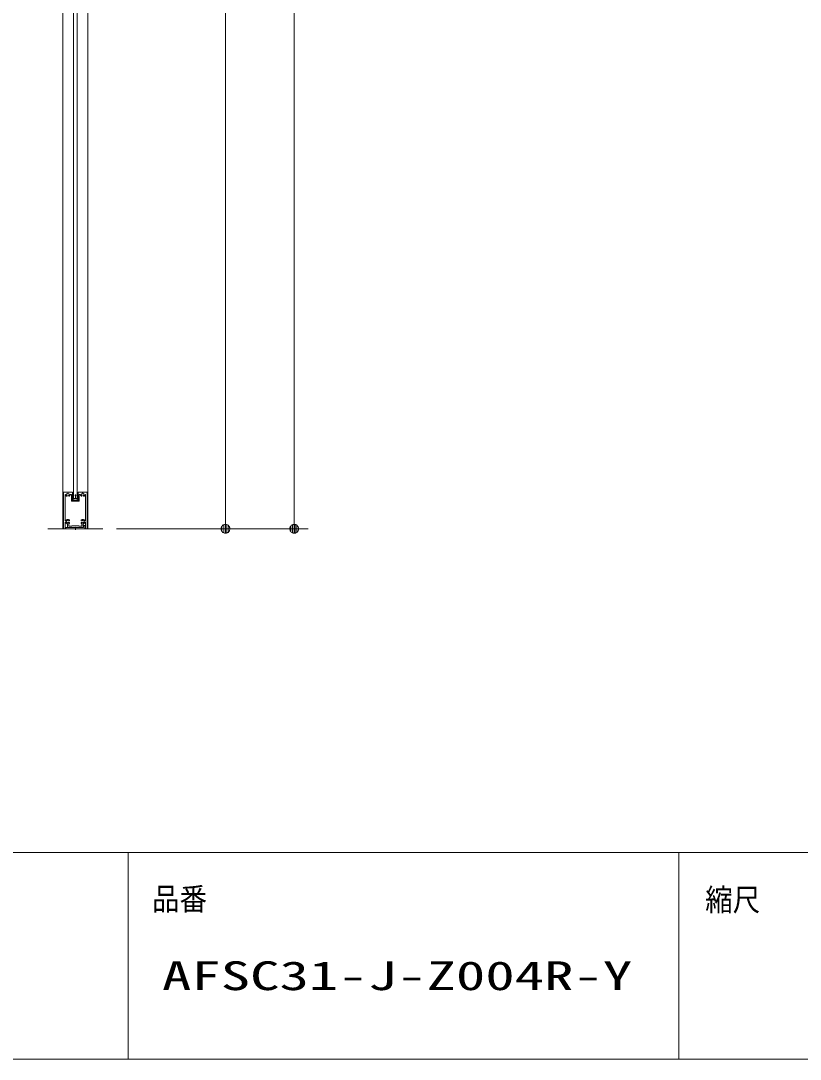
# Model space of a CAD drawing. Units: millimetres, scale not verified. Extents: x -6062 to 6062, y -3045 to 3045.
# Drawn here: x -843 to 289, y -2770 to -1262 of the extents above; entities that cross this region are included whole.
import ezdxf
from ezdxf.enums import TextEntityAlignment as Align

# ---------------------------------------------------------------- set-up
doc = ezdxf.new("R2010")
doc.units = ezdxf.units.MM
doc.header["$LTSCALE"] = 20
doc.linetypes.add('CHAIN1', pattern=[8, 5, -1, 1, -1])
doc.linetypes.add('DOUBLE_CHAIN1', pattern=[8.8, 5, -1, 0.6, -0.6, 0.6, -1])
for name, color, linetype, lineweight in [('0-0_3一般', 7, 'Continuous', 9), ('0-2_2寸法-1', 7, 'Continuous', 9), ('0-3_0', 7, 'Continuous', 9), ('0-5_1図面枠', 7, 'Continuous', 9)]:
    doc.layers.add(name, color=color, linetype=linetype, lineweight=lineweight)
doc.styles.add('ＭＳ ゴシック', font='')
doc.styles.get('ＭＳ ゴシック').set_extended_font_data('MS Gothic')

# ---------------------------------------------------------------- blocks, each defined once
blk = doc.blocks.new('グループ')
at = {"layer": '0-0_3一般'}
for p, q in [((20394.3, -39138), (20394.3, -39082.7)), ((20394.9, -39080.1), (20409.5, -39037)), ((20406.3, -39144), (20400.3, -39144)), ((20420.4, -39042.1), (20406.3, -39084)), ((20406.3, -39127.2), (20406.3, -39084)), ((20406.3, -39144), (20465.5, -39132.4)), ((20411, -39131.1), (20465.5, -39120.4)), ((20527.5, -39131.1), (20473, -39120.4)), ((20532.3, -39144), (20473, -39132.4)), ((20532.3, -39084), (20518.2, -39042.1)), ((20529, -39037), (20543.7, -39080.1)), ((20532.3, -39127.2), (20532.3, -39084)), ((20538.3, -39144), (20532.3, -39144)), ((20544.3, -39082.7), (20544.3, -39138))]:
    blk.add_line(p, q, dxfattribs=at)
at = {"layer": '0-0_3一般', "linetype": 'DOUBLE_CHAIN1'}
for p, q in [((20394.3, -39138), (20394.3, -39144)), ((20400.3, -39144), (20394.3, -39144)), ((20409.5, -39037), (20410.7, -39034.5)), ((20410.1, -39031.9), (20410.7, -39034.5)), ((20420.4, -39042.1), (20423.3, -39036)), ((20421.9, -39029.4), (20423.3, -39036)), ((20516.7, -39029.4), (20515.3, -39036)), ((20518.2, -39042.1), (20515.3, -39036)), ((20528.4, -39031.9), (20527.9, -39034.5)), ((20529, -39037), (20527.9, -39034.5)), ((20538.3, -39144), (20544.3, -39144)), ((20544.3, -39138), (20544.3, -39144))]:
    blk.add_line(p, q, dxfattribs=at)
at = {"layer": '0-0_3一般', "linetype": 'CHAIN1'}
blk.add_line((20469.3, -39000), (20469.3, -39150.4), dxfattribs=at)
at = {"layer": '0-0_3一般'}
for points in [[(20410.1, -39031.9), (20400.5, -38986.5), (20412.3, -38984), (20421.9, -39029.4)], [(20516.7, -39029.4), (20526.3, -38984), (20538, -38986.5), (20528.4, -39031.9)]]:
    blk.add_lwpolyline(points, dxfattribs=at)
for centre, radius, start, end in [((20400.3, -39082.7), 6, 167.36114, 180), ((20400.3, -39138), 6, 180, 225), ((20400.3, -39082.7), 6, 154.72228, 167.36114), ((20400.3, -39138), 6, 225, 270), ((20410.3, -39127.2), 4, 180, 230.3825), ((20410.3, -39127.2), 4, 230.3825, 280.76501), ((20402.3, -39033.5), 8, 334.72228, 353.33323), ((20402.3, -39033.5), 8, 353.33323, 11.94418), ((20402.3, -39033.5), 20, 334.72228, 353.33323), ((20402.3, -39033.5), 20, 353.33323, 11.94418), ((20469.3, -39140), 20, 95.3825, 100.76501), ((20469.3, -39152), 20, 95.3825, 100.76501), ((20469.3, -39140), 20, 90, 95.3825), ((20469.3, -39152), 20, 90, 95.3825), ((20469.3, -39140), 20, 84.6175, 90), ((20469.3, -39152), 20, 84.6175, 90), ((20469.3, -39140), 20, 79.23499, 84.6175), ((20469.3, -39152), 20, 79.23499, 84.6175), ((20536.2, -39033.5), 20, 168.05582, 186.66677), ((20536.2, -39033.5), 20, 186.66677, 205.27772), ((20528.3, -39127.2), 4, 259.23499, 309.6175), ((20536.2, -39033.5), 8, 168.05582, 186.66677), ((20536.2, -39033.5), 8, 186.66677, 205.27772), ((20528.3, -39127.2), 4, 309.6175, 0), ((20538.3, -39138), 6, 270, 315), ((20538.3, -39138), 6, 315, 0), ((20538.3, -39082.7), 6, 12.63886, 25.27772), ((20538.3, -39082.7), 6, 0, 12.63886)]:
    blk.add_arc(centre, radius, start, end, dxfattribs=at)
blk = doc.blocks.new('グループ-2')
at = {"layer": '0-0_3一般'}
blk.add_line((19669.3, -40000), (21269.3, -40000), dxfattribs=at)
blk = doc.blocks.new('グループ-5')
at = {"layer": '0-0_3一般'}
for p, q in [((20109.3, -40000), (20109.3, 6840)), ((20829.3, 6840), (20829.3, -40000)), ((20829.3, -40000), (20109.3, -40000))]:
    blk.add_line(p, q, dxfattribs=at)
blk = doc.blocks.new('グループ-6')
at = {"layer": '0-0_3一般', "linetype": 'DOUBLE_CHAIN1'}
for p, q in [((20135.3, -38940), (20129.3, -38940)), ((20129.3, -38946), (20129.3, -38940)), ((20803.3, -38940), (20809.3, -38940)), ((20809.3, -38946), (20809.3, -38940))]:
    blk.add_line(p, q, dxfattribs=at)
at = {"layer": '0-0_3一般'}
for p, q in [((20129.3, -38946), (20129.3, -39990)), ((20385.3, -38940), (20135.3, -38940)), ((20175.3, -39005), (20175.3, -39764)), ((20180.3, -39000), (20180.4, -39000)), ((20355.3, -39000), (20324.1, -39000)), ((20360.3, -38994), (20360.5, -38994)), ((20360.3, -39005), (20360.3, -39190)), ((20384.3, -38950), (20385.3, -38950)), ((20384.3, -39166), (20384.3, -38950)), ((20389.3, -38940), (20389.5, -38940)), ((20389.3, -38946), (20389.3, -38944)), ((20544.3, -39176), (20394.3, -39176)), ((20549.3, -38946), (20549.3, -38944)), ((20553.3, -38940), (20803.3, -38940)), ((20554.3, -38950), (20553.3, -38950)), ((20554.3, -38950), (20554.3, -39166)), ((20578.3, -39005), (20578.3, -39190)), ((20614.4, -39000), (20583.3, -39000)), ((20758.1, -39000), (20758.3, -39000)), ((20763.3, -39764), (20763.3, -39005)), ((20809.3, -39990), (20809.3, -38946)), ((20568.3, -39200), (20370.3, -39200)), ((20184.1, -39770), (20181.3, -39770)), ((20757.3, -39770), (20754.5, -39770)), ((20169.3, -40000), (20139.3, -40000)), ((20175.3, -39816), (20175.3, -39994)), ((20184.1, -39810), (20181.3, -39810)), ((20240.3, -39955), (20240.3, -39860.7)), ((20280.3, -39914), (20280.3, -39854.6)), ((20369.3, -39920), (20286.3, -39920)), ((20369.3, -39920), (20369.3, -39916)), ((20564.3, -39910), (20375.3, -39910)), ((20469.3, -39954), (20475.3, -39960)), ((20693.3, -39960), (20475.3, -39960)), ((20569.3, -39920), (20569.3, -39915)), ((20652.3, -39920), (20569.3, -39920)), ((20658.3, -39914), (20658.3, -39854.6)), ((20698.3, -39955), (20698.3, -39860.7)), ((20754.5, -39810), (20757.3, -39810)), ((20763.3, -39994), (20763.3, -39816)), ((20799.3, -40000), (20769.3, -40000))]:
    blk.add_line(p, q, dxfattribs=at)
blk.add_lwpolyline([(20469.3, -39954), (20463.3, -39960), (20245.3, -39960)], dxfattribs=at)
for centre, radius, start, end in [((20135.3, -38946), 6, 135, 180), ((20135.3, -38946), 6, 90, 135), ((20180.3, -39005), 5, 135, 180), ((20180.3, -39005), 5, 90, 135), ((20180.4, -39005), 5, 46.99104, 90), ((20180.4, -39005), 5, 3.98208, 46.99104), ((20252.3, -39000), 67, 183.98208, 201.88695), ((20252.3, -39000), 67, 201.88695, 219.79182), ((20252.3, -39000), 67, 219.79182, 220.75396), ((20252.3, -39000), 67, 219.79182, 220.75396), ((20252.3, -39000), 67, 220.75396, 221.71611), ((20252.3, -39000), 67, 220.75396, 221.71611), ((20214.2, -39033.9), 16, 221.71611, 275.85806), ((20214.2, -39033.9), 16, 275.85806, 330), ((20252.3, -39000), 35, 124.57097, 180), ((20252.3, -39000), 35, 180, 200.85806), ((20252.3, -39000), 35, 200.85806, 221.71611), ((20214.2, -39033.9), 16, 5.85806, 41.71611), ((20214.2, -39033.9), 16, 330, 5.85806), ((20252.3, -39000), 35, 69.14194, 124.57097), ((20252.3, -39000), 35, 13.71292, 69.14194), ((20290.3, -39033.9), 16, 174.14194, 210), ((20290.3, -39033.9), 16, 138.28389, 174.14194), ((20290.3, -39033.9), 16, 210, 264.14194), ((20252.3, -39000), 35, 318.28389, 13.71292), ((20290.3, -39033.9), 16, 264.14194, 318.28389), ((20252.3, -39000), 67, 318.28389, 337.15091), ((20252.3, -39000), 67, 337.15091, 356.01792), ((20324.1, -39005), 5, 133.00896, 176.01792), ((20324.1, -39005), 5, 90, 133.00896), ((20355.3, -39005), 5, 45, 90), ((20355.3, -39005), 5, 0, 45), ((20370.3, -39190), 10, 180, 225), ((20394.3, -39166), 10, 180, 225), ((20385.3, -38944), 4, 45, 90), ((20385.3, -38946), 4, 270, 315), ((20394.3, -39166), 10, 225, 270), ((20385.3, -38944), 4, 0, 45), ((20385.3, -38946), 4, 315, 0), ((20544.3, -39166), 10, 270, 315), ((20553.3, -38944), 4, 135, 180), ((20553.3, -38946), 4, 180, 225), ((20553.3, -38944), 4, 90, 135), ((20553.3, -38946), 4, 225, 270), ((20544.3, -39166), 10, 315, 0), ((20568.3, -39190), 10, 315, 0), ((20583.3, -39005), 5, 135, 180), ((20583.3, -39005), 5, 90, 135), ((20614.4, -39005), 5, 46.99104, 90), ((20614.4, -39005), 5, 3.98208, 46.99104), ((20686.3, -39000), 67, 183.98208, 201.88695), ((20686.3, -39000), 67, 201.88695, 219.79182), ((20686.3, -39000), 67, 219.79182, 220.75396), ((20686.3, -39000), 67, 219.79182, 220.75396), ((20686.3, -39000), 67, 220.75396, 221.71611), ((20686.3, -39000), 67, 220.75396, 221.71611), ((20648.2, -39033.9), 16, 221.71611, 275.85806), ((20648.2, -39033.9), 16, 275.85806, 330), ((20686.3, -39000), 35, 124.57097, 180), ((20686.3, -39000), 35, 180, 200.85806), ((20686.3, -39000), 35, 200.85806, 221.71611), ((20648.2, -39033.9), 16, 5.85806, 41.71611), ((20648.2, -39033.9), 16, 330, 5.85806), ((20686.3, -39000), 35, 69.14194, 124.57097), ((20686.3, -39000), 35, 13.71292, 69.14194), ((20724.3, -39033.9), 16, 174.14194, 210), ((20724.3, -39033.9), 16, 138.28389, 174.14194), ((20724.3, -39033.9), 16, 210, 264.14194), ((20686.3, -39000), 35, 318.28389, 13.71292), ((20724.3, -39033.9), 16, 264.14194, 318.28389), ((20686.3, -39000), 67, 318.28389, 337.15091), ((20686.3, -39000), 67, 337.15091, 356.01792), ((20758.1, -39005), 5, 133.00896, 176.01792), ((20758.1, -39005), 5, 90, 133.00896), ((20758.3, -39005), 5, 45, 90), ((20758.3, -39005), 5, 0, 45), ((20803.3, -38946), 6, 45, 90), ((20803.3, -38946), 6, 0, 45), ((20370.3, -39190), 10, 225, 270), ((20568.3, -39190), 10, 270, 315), ((20181.3, -39764), 6, 180, 225), ((20181.3, -39764), 6, 225, 270), ((20184.1, -39764), 6, 270, 304.56759), ((20184.1, -39764), 6, 304.56759, 339.13518), ((20252.3, -39790), 67, 103.70953, 159.13518), ((20252.3, -39790), 35, 114.14194, 180), ((20252.3, -39790), 35, 180, 245.85806), ((20252.3, -39790), 67, 48.28389, 103.70953), ((20252.3, -39790), 35, 48.28389, 114.14194), ((20286.2, -39751.9), 16, 228.28389, 264.14194), ((20286.2, -39751.9), 16, 264.14194, 300), ((20286.2, -39751.9), 16, 300, 354.14194), ((20286.2, -39751.9), 16, 354.14194, 48.28389), ((20652.3, -39751.9), 16, 131.71611, 185.85806), ((20652.3, -39751.9), 16, 185.85806, 240), ((20686.3, -39790), 67, 76.29047, 131.71611), ((20652.3, -39751.9), 16, 240, 275.85806), ((20652.3, -39751.9), 16, 275.85806, 311.71611), ((20686.3, -39790), 35, 65.85806, 131.71611), ((20686.3, -39790), 35, 0, 65.85806), ((20686.3, -39790), 35, 294.14194, 0), ((20686.3, -39790), 67, 20.86482, 76.29047), ((20754.5, -39764), 6, 200.86482, 235.43241), ((20754.5, -39764), 6, 235.43241, 270), ((20757.3, -39764), 6, 270, 315), ((20757.3, -39764), 6, 315, 0), ((20139.3, -39990), 10, 180, 225), ((20139.3, -39990), 10, 225, 270), ((20169.3, -39994), 6, 270, 315), ((20169.3, -39994), 6, 315, 0), ((20181.3, -39816), 6, 135, 180), ((20181.3, -39816), 6, 90, 135), ((20184.1, -39816), 6, 55.43241, 90), ((20184.1, -39816), 6, 20.86482, 55.43241), ((20252.3, -39790), 67, 200.86482, 228.29494), ((20252.3, -39790), 67, 228.29494, 255.72505), ((20234.3, -39860.7), 6, 37.86252, 75.72505), ((20252.3, -39790), 35, 245.85806, 311.71611), ((20234.3, -39860.7), 6, 0, 37.86252), ((20245.3, -39955), 5, 180, 225), ((20245.3, -39955), 5, 225, 270), ((20286.2, -39828.1), 16, 95.85806, 131.71611), ((20286.3, -39854.6), 6, 148.8795, 180), ((20286.3, -39914), 6, 180, 225), ((20286.3, -39854.6), 6, 117.75899, 148.8795), ((20286.3, -39914), 6, 225, 270), ((20252.3, -39790), 67, 297.75899, 304.73755), ((20286.2, -39828.1), 16, 60, 95.85806), ((20252.3, -39790), 67, 304.73755, 311.71611), ((20286.2, -39828.1), 16, 5.85806, 60), ((20286.2, -39828.1), 16, 311.71611, 5.85806), ((20375.3, -39916), 6, 135, 180), ((20375.3, -39916), 6, 90, 135), ((20564.3, -39915), 5, 45, 90), ((20564.3, -39915), 5, 0, 45), ((20652.3, -39828.1), 16, 174.14194, 228.28389), ((20652.3, -39828.1), 16, 120, 174.14194), ((20686.3, -39790), 67, 228.28389, 235.26245), ((20652.3, -39828.1), 16, 84.14194, 120), ((20686.3, -39790), 67, 235.26245, 242.24101), ((20652.3, -39914), 6, 270, 315), ((20652.3, -39828.1), 16, 48.28389, 84.14194), ((20652.3, -39854.6), 6, 31.1205, 62.24101), ((20652.3, -39914), 6, 315, 0), ((20652.3, -39854.6), 6, 0, 31.1205), ((20686.3, -39790), 35, 228.28389, 294.14194), ((20693.3, -39955), 5, 270, 315), ((20693.3, -39955), 5, 315, 0), ((20704.3, -39860.7), 6, 142.13748, 180), ((20704.3, -39860.7), 6, 104.27495, 142.13748), ((20686.3, -39790), 67, 284.27495, 311.70506), ((20686.3, -39790), 67, 311.70506, 339.13518), ((20754.5, -39816), 6, 124.56759, 159.13518), ((20754.5, -39816), 6, 90, 124.56759), ((20757.3, -39816), 6, 45, 90), ((20757.3, -39816), 6, 0, 45), ((20769.3, -39994), 6, 180, 225), ((20769.3, -39994), 6, 225, 270), ((20799.3, -39990), 10, 270, 315), ((20799.3, -39990), 10, 315, 0)]:
    blk.add_arc(centre, radius, start, end, dxfattribs=at)
blk = doc.blocks.new('グループ-8')
at = {"layer": '0-0_3一般'}
for p, q in [((20189.3, -40000), (20189.3, -39964)), ((20749.3, -40000), (20189.3, -40000)), ((20749.3, -39900), (20749.3, -40000))]:
    blk.add_line(p, q, dxfattribs=at)
at = {"layer": '0-0_3一般', "linetype": 'CHAIN1'}
blk.add_line((20469.3, -39949.7), (20469.3, -40029.7), dxfattribs=at)
at = {"layer": '0-0_3一般'}
blk.add_lwpolyline([(20749.3, -39900), (20709.3, -39900), (20709.3, -39964), (20189.3, -39964)], dxfattribs=at)
blk = doc.blocks.new('グループ-9')
at = {"layer": '0-0_3一般'}
for p, q in [((20419.3, -39120), (20419.3, 5960)), ((20519.3, 5960), (20519.3, -39120)), ((20519.3, -39120), (20419.3, -39120))]:
    blk.add_line(p, q, dxfattribs=at)
blk = doc.blocks.new('グループ-11')
at = {"layer": '0-0_3一般'}
for name in ['グループ-2', 'グループ-5', 'グループ-9', 'グループ-6', 'グループ', 'グループ-8']:
    blk.add_blockref(name, (0, 0), dxfattribs=at)
blk = doc.blocks.new('_Dot')
at = {"layer": '0-3_0'}
for p, q in [((-10, 0), (-20, 0)), ((9.78, 2), (-9.78, 2)), ((7.99, 6), (-7.99, 6)), ((9.16, -3.98), (-9.16, -3.98)), ((6, -7.98), (-6, -7.98))]:
    blk.add_line(p, q, dxfattribs=at)
for points in [[(10, 0), (9.92, 1.25), (9.69, 2.49), (9.3, 3.68), (8.76, 4.82), (8.09, 5.88), (7.29, 6.85), (6.37, 7.71), (5.36, 8.44), (4.26, 9.05), (3.09, 9.51), (1.87, 9.82), (0.63, 9.98), (-0.63, 9.98), (-1.87, 9.82), (-3.09, 9.51), (-4.26, 9.05), (-5.36, 8.44), (-6.37, 7.71), (-7.29, 6.85), (-8.09, 5.88), (-8.76, 4.82), (-9.3, 3.68), (-9.69, 2.49), (-9.92, 1.25), (-10, 0), (0, 0)], [(-10, 0), (-9.92, -1.25), (-9.69, -2.49), (-9.3, -3.68), (-8.76, -4.82), (-8.09, -5.88), (-7.29, -6.85), (-6.37, -7.71), (-5.36, -8.44), (-4.26, -9.05), (-3.09, -9.51), (-1.87, -9.82), (-0.63, -9.98), (0.63, -9.98), (1.87, -9.82), (3.09, -9.51), (4.26, -9.05), (5.36, -8.44), (6.37, -7.71), (7.29, -6.85), (8.09, -5.88), (8.76, -4.82), (9.3, -3.68), (9.69, -2.49), (9.92, -1.25), (10, 0), (0, 0)]]:
    blk.add_lwpolyline(points, close=True, dxfattribs=at)
blk = doc.blocks.new('グループ-77')
at = {"layer": '0-5_1図面枠'}
for p, q in [((-80000, -49400), (80000, -49400)), ((22000, -49400), (22000, -55400)), ((38000, -49400), (38000, -55400))]:
    blk.add_line(p, q, dxfattribs=at)
blk.add_lwpolyline([(-80000, 55400), (80000, 55400), (80000, -55400), (-80000, -55400)], close=True, dxfattribs=at)
blk = doc.blocks.new('図面枠')
at = {"layer": '0-5_1図面枠'}
blk.add_blockref('グループ-77', (0, 0), dxfattribs=at)
at = {"layer": '0-5_1図面枠', "style": 'ＭＳ ゴシック', "width": 0.9}
for s, p in [('品番', (22696.5, -51268.3)), ('縮尺', (38765.5, -51291.3))]:
    blk.add_text(s, height=650.9, dxfattribs=at).set_placement(p, align=Align.BOTTOM_LEFT)

msp = doc.modelspace()

# ---------------------------------------------------------------- linework, layer by layer
at = {"layer": '0-2_2寸法-1'}
for p, q in [((-446.04, -1987.29), (-446.04, 337.29)), ((-546.04, -1987.29), (-546.04, 329.29)), ((-704.04, -2000), (-526.04, -2000)), ((-526.04, -2000), (-426.04, -2000))]:
    msp.add_line(p, q, dxfattribs=at)

# ---------------------------------------------------------------- block references
at = {"layer": '0-0_3一般', "xscale": 0.05, "yscale": 0.05}
msp.add_blockref('グループ-11', (-1787.5, 0), dxfattribs=at)
at = {"layer": '0-2_2寸法-1', "xscale": 0.6356201, "yscale": 0.6356201, "rotation": 270}
for p in [(-546.04, -2000), (-446.04, -2000)]:
    msp.add_blockref('_Dot', p, dxfattribs=at)
at = {"layer": '0-5_1図面枠', "xscale": 0.05, "yscale": 0.05}
msp.add_blockref('図面枠', (-1787.5, 0), dxfattribs=at)

# ---------------------------------------------------------------- texts
at = {"layer": '0-5_1図面枠', "style": 'ＭＳ ゴシック', "width": 1.5}
msp.add_text('AFSC31-J-Z004R-Y', height=41.84, dxfattribs=at).set_placement((-638.24, -2682.24), align=Align.BOTTOM_LEFT)

doc.saveas('drawing.dxf')
